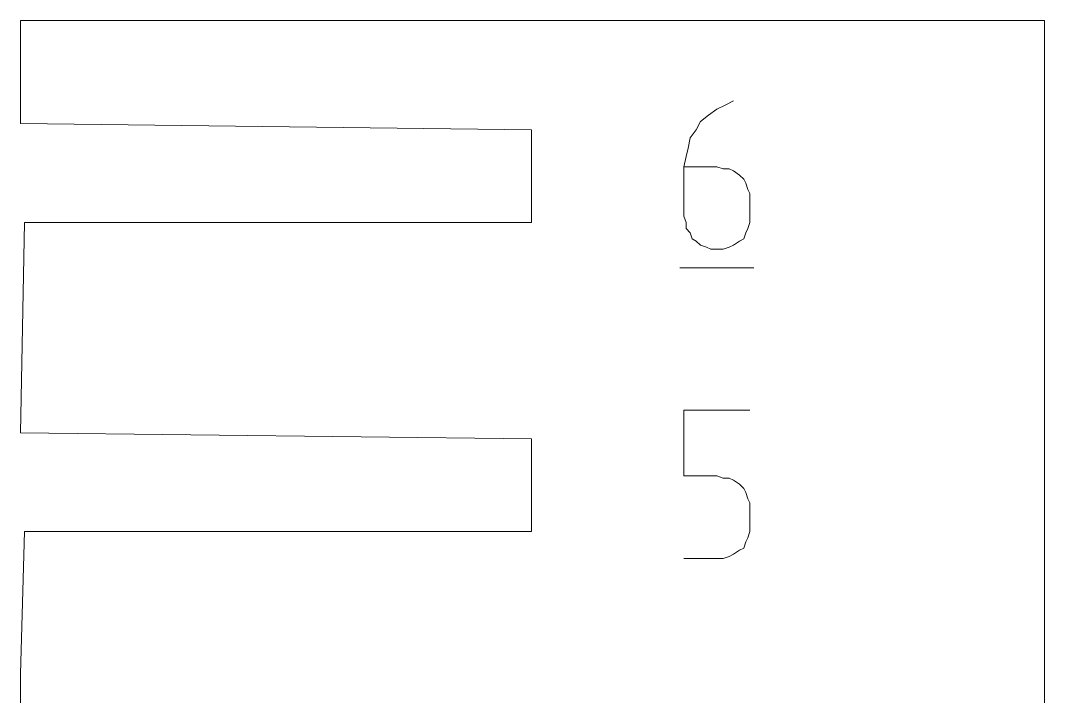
# Model space of a CAD drawing. Header units: centimetres. Extents: x -10.4 to 10.4, y -10.8 to 7.6.
# Drawn here: x -10.421 to -7.609, y 0.635 to 2.49 of the extents above; entities that cross this region are included whole.
import ezdxf
from ezdxf.lldxf.tags import DXFTag

# ---------------------------------------------------------------- set-up
doc = ezdxf.new("R2010")
doc.units = ezdxf.units.CM
doc.header["$MEASUREMENT"] = 0
doc.layers.add('layer 1', color=7, linetype='Continuous')
tags = doc.linetypes.add('New Line1417', pattern=[0.2, 0.1, -0.1]).pattern_tags.tags
tags[6:7] = [DXFTag(74, 4), DXFTag(75, 0), DXFTag(340, '0'), DXFTag(46, 1.0), DXFTag(50, 0.0), DXFTag(44, 0.0), DXFTag(45, 0.0)]
tags[4:5] = [DXFTag(74, 4), DXFTag(75, 0), DXFTag(340, '0'), DXFTag(46, 1.0), DXFTag(50, 0.0), DXFTag(44, 0.0), DXFTag(45, 0.0)]
tags = doc.linetypes.add('New Line1418', pattern=[0.2, 0.1, -0.1]).pattern_tags.tags
tags[6:7] = [DXFTag(74, 4), DXFTag(75, 0), DXFTag(340, '0'), DXFTag(46, 1.0), DXFTag(50, 0.0), DXFTag(44, 0.0), DXFTag(45, 0.0)]
tags[4:5] = [DXFTag(74, 4), DXFTag(75, 0), DXFTag(340, '0'), DXFTag(46, 1.0), DXFTag(50, 0.0), DXFTag(44, 0.0), DXFTag(45, 0.0)]
tags = doc.linetypes.add('New Line1419', pattern=[0.2, 0.1, -0.1]).pattern_tags.tags
tags[6:7] = [DXFTag(74, 4), DXFTag(75, 0), DXFTag(340, '0'), DXFTag(46, 1.0), DXFTag(50, 0.0), DXFTag(44, 0.0), DXFTag(45, 0.0)]
tags[4:5] = [DXFTag(74, 4), DXFTag(75, 0), DXFTag(340, '0'), DXFTag(46, 1.0), DXFTag(50, 0.0), DXFTag(44, 0.0), DXFTag(45, 0.0)]
tags = doc.linetypes.add('New Line1420', pattern=[0.2, 0.1, -0.1]).pattern_tags.tags
tags[6:7] = [DXFTag(74, 4), DXFTag(75, 0), DXFTag(340, '0'), DXFTag(46, 1.0), DXFTag(50, 0.0), DXFTag(44, 0.0), DXFTag(45, 0.0)]
tags[4:5] = [DXFTag(74, 4), DXFTag(75, 0), DXFTag(340, '0'), DXFTag(46, 1.0), DXFTag(50, 0.0), DXFTag(44, 0.0), DXFTag(45, 0.0)]
tags = doc.linetypes.add('New Line1421', pattern=[0.2, 0.1, -0.1]).pattern_tags.tags
tags[6:7] = [DXFTag(74, 4), DXFTag(75, 0), DXFTag(340, '0'), DXFTag(46, 1.0), DXFTag(50, 0.0), DXFTag(44, 0.0), DXFTag(45, 0.0)]
tags[4:5] = [DXFTag(74, 4), DXFTag(75, 0), DXFTag(340, '0'), DXFTag(46, 1.0), DXFTag(50, 0.0), DXFTag(44, 0.0), DXFTag(45, 0.0)]
tags = doc.linetypes.add('New Line1422', pattern=[0.2, 0.1, -0.1]).pattern_tags.tags
tags[6:7] = [DXFTag(74, 4), DXFTag(75, 0), DXFTag(340, '0'), DXFTag(46, 1.0), DXFTag(50, 0.0), DXFTag(44, 0.0), DXFTag(45, 0.0)]
tags[4:5] = [DXFTag(74, 4), DXFTag(75, 0), DXFTag(340, '0'), DXFTag(46, 1.0), DXFTag(50, 0.0), DXFTag(44, 0.0), DXFTag(45, 0.0)]
tags = doc.linetypes.add('New Line1423', pattern=[0.2, 0.1, -0.1]).pattern_tags.tags
tags[6:7] = [DXFTag(74, 4), DXFTag(75, 0), DXFTag(340, '0'), DXFTag(46, 1.0), DXFTag(50, 0.0), DXFTag(44, 0.0), DXFTag(45, 0.0)]
tags[4:5] = [DXFTag(74, 4), DXFTag(75, 0), DXFTag(340, '0'), DXFTag(46, 1.0), DXFTag(50, 0.0), DXFTag(44, 0.0), DXFTag(45, 0.0)]
tags = doc.linetypes.add('New Line1424', pattern=[0.2, 0.1, -0.1]).pattern_tags.tags
tags[6:7] = [DXFTag(74, 4), DXFTag(75, 0), DXFTag(340, '0'), DXFTag(46, 1.0), DXFTag(50, 0.0), DXFTag(44, 0.0), DXFTag(45, 0.0)]
tags[4:5] = [DXFTag(74, 4), DXFTag(75, 0), DXFTag(340, '0'), DXFTag(46, 1.0), DXFTag(50, 0.0), DXFTag(44, 0.0), DXFTag(45, 0.0)]
tags = doc.linetypes.add('New Line1425', pattern=[0.2, 0.1, -0.1]).pattern_tags.tags
tags[6:7] = [DXFTag(74, 4), DXFTag(75, 0), DXFTag(340, '0'), DXFTag(46, 1.0), DXFTag(50, 0.0), DXFTag(44, 0.0), DXFTag(45, 0.0)]
tags[4:5] = [DXFTag(74, 4), DXFTag(75, 0), DXFTag(340, '0'), DXFTag(46, 1.0), DXFTag(50, 0.0), DXFTag(44, 0.0), DXFTag(45, 0.0)]
tags = doc.linetypes.add('New Line1426', pattern=[0.2, 0.1, -0.1]).pattern_tags.tags
tags[6:7] = [DXFTag(74, 4), DXFTag(75, 0), DXFTag(340, '0'), DXFTag(46, 1.0), DXFTag(50, 0.0), DXFTag(44, 0.0), DXFTag(45, 0.0)]
tags[4:5] = [DXFTag(74, 4), DXFTag(75, 0), DXFTag(340, '0'), DXFTag(46, 1.0), DXFTag(50, 0.0), DXFTag(44, 0.0), DXFTag(45, 0.0)]
tags = doc.linetypes.add('New Line1449', pattern=[0.2, 0.1, -0.1]).pattern_tags.tags
tags[6:7] = [DXFTag(74, 4), DXFTag(75, 0), DXFTag(340, '0'), DXFTag(46, 1.0), DXFTag(50, 0.0), DXFTag(44, 0.0), DXFTag(45, 0.0)]
tags[4:5] = [DXFTag(74, 4), DXFTag(75, 0), DXFTag(340, '0'), DXFTag(46, 1.0), DXFTag(50, 0.0), DXFTag(44, 0.0), DXFTag(45, 0.0)]
tags = doc.linetypes.add('New Line1450', pattern=[0.2, 0.1, -0.1]).pattern_tags.tags
tags[6:7] = [DXFTag(74, 4), DXFTag(75, 0), DXFTag(340, '0'), DXFTag(46, 1.0), DXFTag(50, 0.0), DXFTag(44, 0.0), DXFTag(45, 0.0)]
tags[4:5] = [DXFTag(74, 4), DXFTag(75, 0), DXFTag(340, '0'), DXFTag(46, 1.0), DXFTag(50, 0.0), DXFTag(44, 0.0), DXFTag(45, 0.0)]
tags = doc.linetypes.add('New Line1451', pattern=[0.2, 0.1, -0.1]).pattern_tags.tags
tags[6:7] = [DXFTag(74, 4), DXFTag(75, 0), DXFTag(340, '0'), DXFTag(46, 1.0), DXFTag(50, 0.0), DXFTag(44, 0.0), DXFTag(45, 0.0)]
tags[4:5] = [DXFTag(74, 4), DXFTag(75, 0), DXFTag(340, '0'), DXFTag(46, 1.0), DXFTag(50, 0.0), DXFTag(44, 0.0), DXFTag(45, 0.0)]
tags = doc.linetypes.add('New Line1452', pattern=[0.2, 0.1, -0.1]).pattern_tags.tags
tags[6:7] = [DXFTag(74, 4), DXFTag(75, 0), DXFTag(340, '0'), DXFTag(46, 1.0), DXFTag(50, 0.0), DXFTag(44, 0.0), DXFTag(45, 0.0)]
tags[4:5] = [DXFTag(74, 4), DXFTag(75, 0), DXFTag(340, '0'), DXFTag(46, 1.0), DXFTag(50, 0.0), DXFTag(44, 0.0), DXFTag(45, 0.0)]
tags = doc.linetypes.add('New Line1453', pattern=[0.2, 0.1, -0.1]).pattern_tags.tags
tags[6:7] = [DXFTag(74, 4), DXFTag(75, 0), DXFTag(340, '0'), DXFTag(46, 1.0), DXFTag(50, 0.0), DXFTag(44, 0.0), DXFTag(45, 0.0)]
tags[4:5] = [DXFTag(74, 4), DXFTag(75, 0), DXFTag(340, '0'), DXFTag(46, 1.0), DXFTag(50, 0.0), DXFTag(44, 0.0), DXFTag(45, 0.0)]
tags = doc.linetypes.add('New Line1454', pattern=[0.2, 0.1, -0.1]).pattern_tags.tags
tags[6:7] = [DXFTag(74, 4), DXFTag(75, 0), DXFTag(340, '0'), DXFTag(46, 1.0), DXFTag(50, 0.0), DXFTag(44, 0.0), DXFTag(45, 0.0)]
tags[4:5] = [DXFTag(74, 4), DXFTag(75, 0), DXFTag(340, '0'), DXFTag(46, 1.0), DXFTag(50, 0.0), DXFTag(44, 0.0), DXFTag(45, 0.0)]
tags = doc.linetypes.add('New Line1455', pattern=[0.2, 0.1, -0.1]).pattern_tags.tags
tags[6:7] = [DXFTag(74, 4), DXFTag(75, 0), DXFTag(340, '0'), DXFTag(46, 1.0), DXFTag(50, 0.0), DXFTag(44, 0.0), DXFTag(45, 0.0)]
tags[4:5] = [DXFTag(74, 4), DXFTag(75, 0), DXFTag(340, '0'), DXFTag(46, 1.0), DXFTag(50, 0.0), DXFTag(44, 0.0), DXFTag(45, 0.0)]
tags = doc.linetypes.add('New Line1456', pattern=[0.2, 0.1, -0.1]).pattern_tags.tags
tags[6:7] = [DXFTag(74, 4), DXFTag(75, 0), DXFTag(340, '0'), DXFTag(46, 1.0), DXFTag(50, 0.0), DXFTag(44, 0.0), DXFTag(45, 0.0)]
tags[4:5] = [DXFTag(74, 4), DXFTag(75, 0), DXFTag(340, '0'), DXFTag(46, 1.0), DXFTag(50, 0.0), DXFTag(44, 0.0), DXFTag(45, 0.0)]
tags = doc.linetypes.add('New Line1457', pattern=[0.2, 0.1, -0.1]).pattern_tags.tags
tags[6:7] = [DXFTag(74, 4), DXFTag(75, 0), DXFTag(340, '0'), DXFTag(46, 1.0), DXFTag(50, 0.0), DXFTag(44, 0.0), DXFTag(45, 0.0)]
tags[4:5] = [DXFTag(74, 4), DXFTag(75, 0), DXFTag(340, '0'), DXFTag(46, 1.0), DXFTag(50, 0.0), DXFTag(44, 0.0), DXFTag(45, 0.0)]
tags = doc.linetypes.add('New Line1458', pattern=[0.2, 0.1, -0.1]).pattern_tags.tags
tags[6:7] = [DXFTag(74, 4), DXFTag(75, 0), DXFTag(340, '0'), DXFTag(46, 1.0), DXFTag(50, 0.0), DXFTag(44, 0.0), DXFTag(45, 0.0)]
tags[4:5] = [DXFTag(74, 4), DXFTag(75, 0), DXFTag(340, '0'), DXFTag(46, 1.0), DXFTag(50, 0.0), DXFTag(44, 0.0), DXFTag(45, 0.0)]
tags = doc.linetypes.add('New Line1459', pattern=[0.2, 0.1, -0.1]).pattern_tags.tags
tags[6:7] = [DXFTag(74, 4), DXFTag(75, 0), DXFTag(340, '0'), DXFTag(46, 1.0), DXFTag(50, 0.0), DXFTag(44, 0.0), DXFTag(45, 0.0)]
tags[4:5] = [DXFTag(74, 4), DXFTag(75, 0), DXFTag(340, '0'), DXFTag(46, 1.0), DXFTag(50, 0.0), DXFTag(44, 0.0), DXFTag(45, 0.0)]
tags = doc.linetypes.add('New Line1460', pattern=[0.2, 0.1, -0.1]).pattern_tags.tags
tags[6:7] = [DXFTag(74, 4), DXFTag(75, 0), DXFTag(340, '0'), DXFTag(46, 1.0), DXFTag(50, 0.0), DXFTag(44, 0.0), DXFTag(45, 0.0)]
tags[4:5] = [DXFTag(74, 4), DXFTag(75, 0), DXFTag(340, '0'), DXFTag(46, 1.0), DXFTag(50, 0.0), DXFTag(44, 0.0), DXFTag(45, 0.0)]
tags = doc.linetypes.add('New Line1461', pattern=[0.2, 0.1, -0.1]).pattern_tags.tags
tags[6:7] = [DXFTag(74, 4), DXFTag(75, 0), DXFTag(340, '0'), DXFTag(46, 1.0), DXFTag(50, 0.0), DXFTag(44, 0.0), DXFTag(45, 0.0)]
tags[4:5] = [DXFTag(74, 4), DXFTag(75, 0), DXFTag(340, '0'), DXFTag(46, 1.0), DXFTag(50, 0.0), DXFTag(44, 0.0), DXFTag(45, 0.0)]
tags = doc.linetypes.add('New Line1462', pattern=[0.2, 0.1, -0.1]).pattern_tags.tags
tags[6:7] = [DXFTag(74, 4), DXFTag(75, 0), DXFTag(340, '0'), DXFTag(46, 1.0), DXFTag(50, 0.0), DXFTag(44, 0.0), DXFTag(45, 0.0)]
tags[4:5] = [DXFTag(74, 4), DXFTag(75, 0), DXFTag(340, '0'), DXFTag(46, 1.0), DXFTag(50, 0.0), DXFTag(44, 0.0), DXFTag(45, 0.0)]
tags = doc.linetypes.add('New Line1463', pattern=[0.2, 0.1, -0.1]).pattern_tags.tags
tags[6:7] = [DXFTag(74, 4), DXFTag(75, 0), DXFTag(340, '0'), DXFTag(46, 1.0), DXFTag(50, 0.0), DXFTag(44, 0.0), DXFTag(45, 0.0)]
tags[4:5] = [DXFTag(74, 4), DXFTag(75, 0), DXFTag(340, '0'), DXFTag(46, 1.0), DXFTag(50, 0.0), DXFTag(44, 0.0), DXFTag(45, 0.0)]
tags = doc.linetypes.add('New Line1464', pattern=[0.2, 0.1, -0.1]).pattern_tags.tags
tags[6:7] = [DXFTag(74, 4), DXFTag(75, 0), DXFTag(340, '0'), DXFTag(46, 1.0), DXFTag(50, 0.0), DXFTag(44, 0.0), DXFTag(45, 0.0)]
tags[4:5] = [DXFTag(74, 4), DXFTag(75, 0), DXFTag(340, '0'), DXFTag(46, 1.0), DXFTag(50, 0.0), DXFTag(44, 0.0), DXFTag(45, 0.0)]
tags = doc.linetypes.add('New Line1465', pattern=[0.2, 0.1, -0.1]).pattern_tags.tags
tags[6:7] = [DXFTag(74, 4), DXFTag(75, 0), DXFTag(340, '0'), DXFTag(46, 1.0), DXFTag(50, 0.0), DXFTag(44, 0.0), DXFTag(45, 0.0)]
tags[4:5] = [DXFTag(74, 4), DXFTag(75, 0), DXFTag(340, '0'), DXFTag(46, 1.0), DXFTag(50, 0.0), DXFTag(44, 0.0), DXFTag(45, 0.0)]
tags = doc.linetypes.add('New Line1466', pattern=[0.2, 0.1, -0.1]).pattern_tags.tags
tags[6:7] = [DXFTag(74, 4), DXFTag(75, 0), DXFTag(340, '0'), DXFTag(46, 1.0), DXFTag(50, 0.0), DXFTag(44, 0.0), DXFTag(45, 0.0)]
tags[4:5] = [DXFTag(74, 4), DXFTag(75, 0), DXFTag(340, '0'), DXFTag(46, 1.0), DXFTag(50, 0.0), DXFTag(44, 0.0), DXFTag(45, 0.0)]
tags = doc.linetypes.add('New Line1467', pattern=[0.2, 0.1, -0.1]).pattern_tags.tags
tags[6:7] = [DXFTag(74, 4), DXFTag(75, 0), DXFTag(340, '0'), DXFTag(46, 1.0), DXFTag(50, 0.0), DXFTag(44, 0.0), DXFTag(45, 0.0)]
tags[4:5] = [DXFTag(74, 4), DXFTag(75, 0), DXFTag(340, '0'), DXFTag(46, 1.0), DXFTag(50, 0.0), DXFTag(44, 0.0), DXFTag(45, 0.0)]
tags = doc.linetypes.add('New Line1468', pattern=[0.2, 0.1, -0.1]).pattern_tags.tags
tags[6:7] = [DXFTag(74, 4), DXFTag(75, 0), DXFTag(340, '0'), DXFTag(46, 1.0), DXFTag(50, 0.0), DXFTag(44, 0.0), DXFTag(45, 0.0)]
tags[4:5] = [DXFTag(74, 4), DXFTag(75, 0), DXFTag(340, '0'), DXFTag(46, 1.0), DXFTag(50, 0.0), DXFTag(44, 0.0), DXFTag(45, 0.0)]
tags = doc.linetypes.add('New Line1469', pattern=[0.2, 0.1, -0.1]).pattern_tags.tags
tags[6:7] = [DXFTag(74, 4), DXFTag(75, 0), DXFTag(340, '0'), DXFTag(46, 1.0), DXFTag(50, 0.0), DXFTag(44, 0.0), DXFTag(45, 0.0)]
tags[4:5] = [DXFTag(74, 4), DXFTag(75, 0), DXFTag(340, '0'), DXFTag(46, 1.0), DXFTag(50, 0.0), DXFTag(44, 0.0), DXFTag(45, 0.0)]
tags = doc.linetypes.add('New Line1470', pattern=[0.2, 0.1, -0.1]).pattern_tags.tags
tags[6:7] = [DXFTag(74, 4), DXFTag(75, 0), DXFTag(340, '0'), DXFTag(46, 1.0), DXFTag(50, 0.0), DXFTag(44, 0.0), DXFTag(45, 0.0)]
tags[4:5] = [DXFTag(74, 4), DXFTag(75, 0), DXFTag(340, '0'), DXFTag(46, 1.0), DXFTag(50, 0.0), DXFTag(44, 0.0), DXFTag(45, 0.0)]
tags = doc.linetypes.add('New Line1471', pattern=[0.2, 0.1, -0.1]).pattern_tags.tags
tags[6:7] = [DXFTag(74, 4), DXFTag(75, 0), DXFTag(340, '0'), DXFTag(46, 1.0), DXFTag(50, 0.0), DXFTag(44, 0.0), DXFTag(45, 0.0)]
tags[4:5] = [DXFTag(74, 4), DXFTag(75, 0), DXFTag(340, '0'), DXFTag(46, 1.0), DXFTag(50, 0.0), DXFTag(44, 0.0), DXFTag(45, 0.0)]
tags = doc.linetypes.add('New Line1472', pattern=[0.2, 0.1, -0.1]).pattern_tags.tags
tags[6:7] = [DXFTag(74, 4), DXFTag(75, 0), DXFTag(340, '0'), DXFTag(46, 1.0), DXFTag(50, 0.0), DXFTag(44, 0.0), DXFTag(45, 0.0)]
tags[4:5] = [DXFTag(74, 4), DXFTag(75, 0), DXFTag(340, '0'), DXFTag(46, 1.0), DXFTag(50, 0.0), DXFTag(44, 0.0), DXFTag(45, 0.0)]
tags = doc.linetypes.add('New Line1473', pattern=[0.2, 0.1, -0.1]).pattern_tags.tags
tags[6:7] = [DXFTag(74, 4), DXFTag(75, 0), DXFTag(340, '0'), DXFTag(46, 1.0), DXFTag(50, 0.0), DXFTag(44, 0.0), DXFTag(45, 0.0)]
tags[4:5] = [DXFTag(74, 4), DXFTag(75, 0), DXFTag(340, '0'), DXFTag(46, 1.0), DXFTag(50, 0.0), DXFTag(44, 0.0), DXFTag(45, 0.0)]
tags = doc.linetypes.add('New Line1474', pattern=[0.2, 0.1, -0.1]).pattern_tags.tags
tags[6:7] = [DXFTag(74, 4), DXFTag(75, 0), DXFTag(340, '0'), DXFTag(46, 1.0), DXFTag(50, 0.0), DXFTag(44, 0.0), DXFTag(45, 0.0)]
tags[4:5] = [DXFTag(74, 4), DXFTag(75, 0), DXFTag(340, '0'), DXFTag(46, 1.0), DXFTag(50, 0.0), DXFTag(44, 0.0), DXFTag(45, 0.0)]
tags = doc.linetypes.add('New Line1475', pattern=[0.2, 0.1, -0.1]).pattern_tags.tags
tags[6:7] = [DXFTag(74, 4), DXFTag(75, 0), DXFTag(340, '0'), DXFTag(46, 1.0), DXFTag(50, 0.0), DXFTag(44, 0.0), DXFTag(45, 0.0)]
tags[4:5] = [DXFTag(74, 4), DXFTag(75, 0), DXFTag(340, '0'), DXFTag(46, 1.0), DXFTag(50, 0.0), DXFTag(44, 0.0), DXFTag(45, 0.0)]
tags = doc.linetypes.add('New Line1476', pattern=[0.2, 0.1, -0.1]).pattern_tags.tags
tags[6:7] = [DXFTag(74, 4), DXFTag(75, 0), DXFTag(340, '0'), DXFTag(46, 1.0), DXFTag(50, 0.0), DXFTag(44, 0.0), DXFTag(45, 0.0)]
tags[4:5] = [DXFTag(74, 4), DXFTag(75, 0), DXFTag(340, '0'), DXFTag(46, 1.0), DXFTag(50, 0.0), DXFTag(44, 0.0), DXFTag(45, 0.0)]
tags = doc.linetypes.add('New Line1477', pattern=[0.2, 0.1, -0.1]).pattern_tags.tags
tags[6:7] = [DXFTag(74, 4), DXFTag(75, 0), DXFTag(340, '0'), DXFTag(46, 1.0), DXFTag(50, 0.0), DXFTag(44, 0.0), DXFTag(45, 0.0)]
tags[4:5] = [DXFTag(74, 4), DXFTag(75, 0), DXFTag(340, '0'), DXFTag(46, 1.0), DXFTag(50, 0.0), DXFTag(44, 0.0), DXFTag(45, 0.0)]
tags = doc.linetypes.add('New Line1478', pattern=[0.2, 0.1, -0.1]).pattern_tags.tags
tags[6:7] = [DXFTag(74, 4), DXFTag(75, 0), DXFTag(340, '0'), DXFTag(46, 1.0), DXFTag(50, 0.0), DXFTag(44, 0.0), DXFTag(45, 0.0)]
tags[4:5] = [DXFTag(74, 4), DXFTag(75, 0), DXFTag(340, '0'), DXFTag(46, 1.0), DXFTag(50, 0.0), DXFTag(44, 0.0), DXFTag(45, 0.0)]
tags = doc.linetypes.add('New Line1479', pattern=[0.2, 0.1, -0.1]).pattern_tags.tags
tags[6:7] = [DXFTag(74, 4), DXFTag(75, 0), DXFTag(340, '0'), DXFTag(46, 1.0), DXFTag(50, 0.0), DXFTag(44, 0.0), DXFTag(45, 0.0)]
tags[4:5] = [DXFTag(74, 4), DXFTag(75, 0), DXFTag(340, '0'), DXFTag(46, 1.0), DXFTag(50, 0.0), DXFTag(44, 0.0), DXFTag(45, 0.0)]
tags = doc.linetypes.add('New Line1480', pattern=[0.2, 0.1, -0.1]).pattern_tags.tags
tags[6:7] = [DXFTag(74, 4), DXFTag(75, 0), DXFTag(340, '0'), DXFTag(46, 1.0), DXFTag(50, 0.0), DXFTag(44, 0.0), DXFTag(45, 0.0)]
tags[4:5] = [DXFTag(74, 4), DXFTag(75, 0), DXFTag(340, '0'), DXFTag(46, 1.0), DXFTag(50, 0.0), DXFTag(44, 0.0), DXFTag(45, 0.0)]
tags = doc.linetypes.add('New Line1481', pattern=[0.2, 0.1, -0.1]).pattern_tags.tags
tags[6:7] = [DXFTag(74, 4), DXFTag(75, 0), DXFTag(340, '0'), DXFTag(46, 1.0), DXFTag(50, 0.0), DXFTag(44, 0.0), DXFTag(45, 0.0)]
tags[4:5] = [DXFTag(74, 4), DXFTag(75, 0), DXFTag(340, '0'), DXFTag(46, 1.0), DXFTag(50, 0.0), DXFTag(44, 0.0), DXFTag(45, 0.0)]
tags = doc.linetypes.add('New Line1482', pattern=[0.2, 0.1, -0.1]).pattern_tags.tags
tags[6:7] = [DXFTag(74, 4), DXFTag(75, 0), DXFTag(340, '0'), DXFTag(46, 1.0), DXFTag(50, 0.0), DXFTag(44, 0.0), DXFTag(45, 0.0)]
tags[4:5] = [DXFTag(74, 4), DXFTag(75, 0), DXFTag(340, '0'), DXFTag(46, 1.0), DXFTag(50, 0.0), DXFTag(44, 0.0), DXFTag(45, 0.0)]
tags = doc.linetypes.add('New Line1483', pattern=[0.2, 0.1, -0.1]).pattern_tags.tags
tags[6:7] = [DXFTag(74, 4), DXFTag(75, 0), DXFTag(340, '0'), DXFTag(46, 1.0), DXFTag(50, 0.0), DXFTag(44, 0.0), DXFTag(45, 0.0)]
tags[4:5] = [DXFTag(74, 4), DXFTag(75, 0), DXFTag(340, '0'), DXFTag(46, 1.0), DXFTag(50, 0.0), DXFTag(44, 0.0), DXFTag(45, 0.0)]
tags = doc.linetypes.add('New Line1484', pattern=[0.2, 0.1, -0.1]).pattern_tags.tags
tags[6:7] = [DXFTag(74, 4), DXFTag(75, 0), DXFTag(340, '0'), DXFTag(46, 1.0), DXFTag(50, 0.0), DXFTag(44, 0.0), DXFTag(45, 0.0)]
tags[4:5] = [DXFTag(74, 4), DXFTag(75, 0), DXFTag(340, '0'), DXFTag(46, 1.0), DXFTag(50, 0.0), DXFTag(44, 0.0), DXFTag(45, 0.0)]
tags = doc.linetypes.add('New Line1485', pattern=[0.2, 0.1, -0.1]).pattern_tags.tags
tags[6:7] = [DXFTag(74, 4), DXFTag(75, 0), DXFTag(340, '0'), DXFTag(46, 1.0), DXFTag(50, 0.0), DXFTag(44, 0.0), DXFTag(45, 0.0)]
tags[4:5] = [DXFTag(74, 4), DXFTag(75, 0), DXFTag(340, '0'), DXFTag(46, 1.0), DXFTag(50, 0.0), DXFTag(44, 0.0), DXFTag(45, 0.0)]
tags = doc.linetypes.add('New Line1486', pattern=[0.2, 0.1, -0.1]).pattern_tags.tags
tags[6:7] = [DXFTag(74, 4), DXFTag(75, 0), DXFTag(340, '0'), DXFTag(46, 1.0), DXFTag(50, 0.0), DXFTag(44, 0.0), DXFTag(45, 0.0)]
tags[4:5] = [DXFTag(74, 4), DXFTag(75, 0), DXFTag(340, '0'), DXFTag(46, 1.0), DXFTag(50, 0.0), DXFTag(44, 0.0), DXFTag(45, 0.0)]
tags = doc.linetypes.add('New Line1487', pattern=[0.2, 0.1, -0.1]).pattern_tags.tags
tags[6:7] = [DXFTag(74, 4), DXFTag(75, 0), DXFTag(340, '0'), DXFTag(46, 1.0), DXFTag(50, 0.0), DXFTag(44, 0.0), DXFTag(45, 0.0)]
tags[4:5] = [DXFTag(74, 4), DXFTag(75, 0), DXFTag(340, '0'), DXFTag(46, 1.0), DXFTag(50, 0.0), DXFTag(44, 0.0), DXFTag(45, 0.0)]

msp = doc.modelspace()

# ---------------------------------------------------------------- linework, layer by layer
at = {"layer": 'layer 1', "color": 5, "linetype": 'New Line1417', "lineweight": 9}
msp.add_open_spline([(-10.42101, 2.49036), (-10.42101, 2.49036), (-10.42101, 2.20743), (-10.42101, 2.20743)], degree=3, dxfattribs=at)
at = {"layer": 'layer 1', "color": 5, "linetype": 'New Line1487', "lineweight": 9}
msp.add_open_spline([(-10.31922, 2.49036), (-10.31922, 2.49036), (-10.42101, 2.49036), (-10.42101, 2.49036)], degree=3, dxfattribs=at)
at = {"layer": 'layer 1', "color": 5, "linetype": 'New Line1486', "lineweight": 9}
msp.add_open_spline([(-10.20035, 2.49036), (-10.20035, 2.49036), (-10.31922, 2.49036), (-10.31922, 2.49036)], degree=3, dxfattribs=at)
at = {"layer": 'layer 1', "color": 5, "linetype": 'New Line1485', "lineweight": 9}
msp.add_open_spline([(-10.17205, 2.49036), (-10.17205, 2.49036), (-10.20035, 2.49036), (-10.20035, 2.49036)], degree=3, dxfattribs=at)
at = {"layer": 'layer 1', "color": 5, "linetype": 'New Line1484', "lineweight": 9}
msp.add_open_spline([(-10.07026, 2.49036), (-10.07026, 2.49036), (-10.17205, 2.49036), (-10.17205, 2.49036)], degree=3, dxfattribs=at)
at = {"layer": 'layer 1', "color": 5, "linetype": 'New Line1483', "lineweight": 9}
msp.add_open_spline([(-9.99107, 2.49036), (-9.99107, 2.49036), (-10.07026, 2.49036), (-10.07026, 2.49036)], degree=3, dxfattribs=at)
at = {"layer": 'layer 1', "color": 5, "linetype": 'New Line1482', "lineweight": 9}
msp.add_open_spline([(-9.94018, 2.49036), (-9.94018, 2.49036), (-9.99107, 2.49036), (-9.99107, 2.49036)], degree=3, dxfattribs=at)
at = {"layer": 'layer 1', "color": 5, "linetype": 'New Line1481', "lineweight": 9}
msp.add_open_spline([(-9.8779, 2.49036), (-9.8779, 2.49036), (-9.94018, 2.49036), (-9.94018, 2.49036)], degree=3, dxfattribs=at)
at = {"layer": 'layer 1', "color": 5, "linetype": 'New Line1480', "lineweight": 9}
msp.add_open_spline([(-9.81562, 2.49036), (-9.81562, 2.49036), (-9.8779, 2.49036), (-9.8779, 2.49036)], degree=3, dxfattribs=at)
at = {"layer": 'layer 1', "color": 5, "linetype": 'New Line1479', "lineweight": 9}
msp.add_open_spline([(-9.76473, 2.49036), (-9.76473, 2.49036), (-9.81562, 2.49036), (-9.81562, 2.49036)], degree=3, dxfattribs=at)
at = {"layer": 'layer 1', "color": 5, "linetype": 'New Line1478', "lineweight": 9}
msp.add_open_spline([(-9.69691, 2.49036), (-9.69691, 2.49036), (-9.76473, 2.49036), (-9.76473, 2.49036)], degree=3, dxfattribs=at)
at = {"layer": 'layer 1', "color": 5, "linetype": 'New Line1477', "lineweight": 9}
msp.add_open_spline([(-9.65156, 2.49036), (-9.65156, 2.49036), (-9.69691, 2.49036), (-9.69691, 2.49036)], degree=3, dxfattribs=at)
at = {"layer": 'layer 1', "color": 5, "linetype": 'New Line1476', "lineweight": 9}
msp.add_open_spline([(-9.57806, 2.49036), (-9.57806, 2.49036), (-9.65156, 2.49036), (-9.65156, 2.49036)], degree=3, dxfattribs=at)
at = {"layer": 'layer 1', "color": 5, "linetype": 'New Line1475', "lineweight": 9}
msp.add_open_spline([(-9.53838, 2.49036), (-9.53838, 2.49036), (-9.57806, 2.49036), (-9.57806, 2.49036)], degree=3, dxfattribs=at)
at = {"layer": 'layer 1', "color": 5, "linetype": 'New Line1474', "lineweight": 9}
msp.add_open_spline([(-9.45919, 2.49036), (-9.45919, 2.49036), (-9.53838, 2.49036), (-9.53838, 2.49036)], degree=3, dxfattribs=at)
at = {"layer": 'layer 1', "color": 5, "linetype": 'New Line1473', "lineweight": 9}
msp.add_open_spline([(-9.4309, 2.49036), (-9.4309, 2.49036), (-9.45919, 2.49036), (-9.45919, 2.49036)], degree=3, dxfattribs=at)
at = {"layer": 'layer 1', "color": 5, "linetype": 'New Line1472', "lineweight": 9}
msp.add_open_spline([(-9.31773, 2.49036), (-9.31773, 2.49036), (-9.4309, 2.49036), (-9.4309, 2.49036)], degree=3, dxfattribs=at)
at = {"layer": 'layer 1', "color": 5, "linetype": 'New Line1471', "lineweight": 9}
msp.add_open_spline([(-9.21025, 2.49036), (-9.21025, 2.49036), (-9.31773, 2.49036), (-9.31773, 2.49036)], degree=3, dxfattribs=at)
at = {"layer": 'layer 1', "color": 5, "linetype": 'New Line1470', "lineweight": 9}
msp.add_open_spline([(-9.09707, 2.49036), (-9.09707, 2.49036), (-9.21025, 2.49036), (-9.21025, 2.49036)], degree=3, dxfattribs=at)
at = {"layer": 'layer 1', "color": 5, "linetype": 'New Line1469', "lineweight": 9}
msp.add_open_spline([(-9.00651, 2.49036), (-9.00651, 2.49036), (-9.09707, 2.49036), (-9.09707, 2.49036)], degree=3, dxfattribs=at)
at = {"layer": 'layer 1', "color": 5, "linetype": 'New Line1468', "lineweight": 9}
msp.add_open_spline([(-8.96698, 2.49036), (-8.96698, 2.49036), (-9.00651, 2.49036), (-9.00651, 2.49036)], degree=3, dxfattribs=at)
at = {"layer": 'layer 1', "color": 5, "linetype": 'New Line1467', "lineweight": 9}
msp.add_open_spline([(-8.85951, 2.49036), (-8.85951, 2.49036), (-8.96698, 2.49036), (-8.96698, 2.49036)], degree=3, dxfattribs=at)
at = {"layer": 'layer 1', "color": 5, "linetype": 'New Line1466', "lineweight": 9}
msp.add_open_spline([(-8.74634, 2.49036), (-8.74634, 2.49036), (-8.85951, 2.49036), (-8.85951, 2.49036)], degree=3, dxfattribs=at)
at = {"layer": 'layer 1', "color": 5, "linetype": 'New Line1465', "lineweight": 9}
msp.add_open_spline([(-8.63316, 2.49036), (-8.63316, 2.49036), (-8.74634, 2.49036), (-8.74634, 2.49036)], degree=3, dxfattribs=at)
at = {"layer": 'layer 1', "color": 5, "linetype": 'New Line1464', "lineweight": 9}
msp.add_open_spline([(-8.54828, 2.49036), (-8.54828, 2.49036), (-8.63316, 2.49036), (-8.63316, 2.49036)], degree=3, dxfattribs=at)
at = {"layer": 'layer 1', "color": 5, "linetype": 'New Line1463', "lineweight": 9}
msp.add_open_spline([(-8.51431, 2.49036), (-8.51431, 2.49036), (-8.54828, 2.49036), (-8.54828, 2.49036)], degree=3, dxfattribs=at)
at = {"layer": 'layer 1', "color": 5, "linetype": 'New Line1462', "lineweight": 9}
msp.add_open_spline([(-8.43511, 2.49036), (-8.43511, 2.49036), (-8.51431, 2.49036), (-8.51431, 2.49036)], degree=3, dxfattribs=at)
at = {"layer": 'layer 1', "color": 5, "linetype": 'New Line1461', "lineweight": 9}
msp.add_open_spline([(-8.3956, 2.49036), (-8.3956, 2.49036), (-8.43511, 2.49036), (-8.43511, 2.49036)], degree=3, dxfattribs=at)
at = {"layer": 'layer 1', "color": 5, "linetype": 'New Line1460', "lineweight": 9}
msp.add_open_spline([(-8.32763, 2.49036), (-8.32763, 2.49036), (-8.3956, 2.49036), (-8.3956, 2.49036)], degree=3, dxfattribs=at)
at = {"layer": 'layer 1', "color": 5, "linetype": 'New Line1459', "lineweight": 9}
msp.add_open_spline([(-8.27673, 2.49036), (-8.27673, 2.49036), (-8.32763, 2.49036), (-8.32763, 2.49036)], degree=3, dxfattribs=at)
at = {"layer": 'layer 1', "color": 5, "linetype": 'New Line1458', "lineweight": 9}
msp.add_open_spline([(-8.21446, 2.49036), (-8.21446, 2.49036), (-8.27673, 2.49036), (-8.27673, 2.49036)], degree=3, dxfattribs=at)
at = {"layer": 'layer 1', "color": 5, "linetype": 'New Line1457', "lineweight": 9}
msp.add_open_spline([(-8.15219, 2.49036), (-8.15219, 2.49036), (-8.21446, 2.49036), (-8.21446, 2.49036)], degree=3, dxfattribs=at)
at = {"layer": 'layer 1', "color": 5, "linetype": 'New Line1456', "lineweight": 9}
msp.add_open_spline([(-8.09559, 2.49036), (-8.09559, 2.49036), (-8.15219, 2.49036), (-8.15219, 2.49036)], degree=3, dxfattribs=at)
at = {"layer": 'layer 1', "color": 5, "linetype": 'New Line1455', "lineweight": 9}
msp.add_open_spline([(-8.02779, 2.49036), (-8.02779, 2.49036), (-8.09559, 2.49036), (-8.09559, 2.49036)], degree=3, dxfattribs=at)
at = {"layer": 'layer 1', "color": 5, "linetype": 'New Line1454', "lineweight": 9}
msp.add_open_spline([(-7.93722, 2.49036), (-7.93722, 2.49036), (-8.02779, 2.49036), (-8.02779, 2.49036)], degree=3, dxfattribs=at)
at = {"layer": 'layer 1', "color": 5, "linetype": 'New Line1453', "lineweight": 9}
msp.add_open_spline([(-7.89755, 2.49036), (-7.89755, 2.49036), (-7.93722, 2.49036), (-7.93722, 2.49036)], degree=3, dxfattribs=at)
at = {"layer": 'layer 1', "color": 5, "linetype": 'New Line1452', "lineweight": 9}
msp.add_open_spline([(-7.76746, 2.49036), (-7.76746, 2.49036), (-7.89755, 2.49036), (-7.89755, 2.49036)], degree=3, dxfattribs=at)
at = {"layer": 'layer 1', "color": 5, "linetype": 'New Line1451', "lineweight": 9}
msp.add_open_spline([(-7.60907, 2.49036), (-7.60907, 2.49036), (-7.76746, 2.49036), (-7.76746, 2.49036)], degree=3, dxfattribs=at)
at = {"layer": 'layer 1', "color": 5, "linetype": 'New Line1450', "lineweight": 9}
msp.add_open_spline([(-7.60907, 1.73783), (-7.60907, 1.73783), (-7.60907, 2.49036), (-7.60907, 2.49036)], degree=3, dxfattribs=at)
at = {"layer": 'layer 1', "color": 1, "lineweight": 20}
for points in [[(-8.48601, 2.25832), (-8.48601, 2.25832), (-8.50862, 2.2471), (-8.50862, 2.2471)], [(-8.4634, 2.2697), (-8.4634, 2.2697), (-8.48601, 2.25832), (-8.48601, 2.25832)], [(-8.4634, 2.2697), (-8.4634, 2.2697), (-8.4634, 2.2697), (-8.4634, 2.2697)], [(-8.53137, 2.23004), (-8.53137, 2.23004), (-8.55397, 2.21312), (-8.55397, 2.21312)], [(-8.50862, 2.2471), (-8.50862, 2.2471), (-8.53137, 2.23004), (-8.53137, 2.23004)], [(-8.55397, 2.21312), (-8.55397, 2.21312), (-8.5652, 2.19052), (-8.5652, 2.19052)], [(-8.58227, 2.16791), (-8.58227, 2.16791), (-8.58795, 2.13961), (-8.58795, 2.13961)], [(-8.5652, 2.19052), (-8.5652, 2.19052), (-8.58227, 2.16791), (-8.58227, 2.16791)], [(-8.58795, 2.13961), (-8.58795, 2.13961), (-8.59349, 2.11686), (-8.59349, 2.11686)], [(-8.59349, 2.11686), (-8.59349, 2.11686), (-8.59918, 2.08872), (-8.59918, 2.08872)], [(-8.59918, 2.08872), (-8.59918, 2.08872), (-8.59918, 1.9528), (-8.59918, 1.9528)], [(-8.50862, 2.08872), (-8.50862, 2.08872), (-8.59918, 2.08872), (-8.59918, 2.08872)], [(-8.4917, 2.08303), (-8.4917, 2.08303), (-8.50862, 2.08872), (-8.50862, 2.08872)], [(-8.47478, 2.08303), (-8.47478, 2.08303), (-8.4917, 2.08303), (-8.4917, 2.08303)], [(-8.4634, 2.07734), (-8.4634, 2.07734), (-8.47478, 2.08303), (-8.47478, 2.08303)], [(-8.44649, 2.06596), (-8.44649, 2.06596), (-8.4634, 2.07734), (-8.4634, 2.07734)], [(-8.43511, 2.05474), (-8.43511, 2.05474), (-8.44649, 2.06596), (-8.44649, 2.06596)], [(-8.42943, 2.04337), (-8.42943, 2.04337), (-8.43511, 2.05474), (-8.43511, 2.05474)], [(-8.42374, 2.02645), (-8.42374, 2.02645), (-8.42943, 2.04337), (-8.42943, 2.04337)], [(-8.41819, 2.01507), (-8.41819, 2.01507), (-8.42374, 2.02645), (-8.42374, 2.02645)], [(-8.41819, 1.99815), (-8.41819, 1.99815), (-8.41819, 2.01507), (-8.41819, 2.01507)], [(-8.41819, 1.9528), (-8.41819, 1.9528), (-8.41819, 1.99815), (-8.41819, 1.99815)], [(-8.41819, 1.99815), (-8.41819, 1.99815), (-8.41819, 1.99815), (-8.41819, 1.99815)], [(-8.59918, 1.9528), (-8.59918, 1.9528), (-8.59918, 1.9528), (-8.59918, 1.9528)], [(-8.59918, 1.9528), (-8.59918, 1.9528), (-8.59349, 1.93588), (-8.59349, 1.93588)], [(-8.41819, 1.93588), (-8.41819, 1.93588), (-8.41819, 1.9528), (-8.41819, 1.9528)], [(-8.59349, 1.93588), (-8.59349, 1.93588), (-8.59349, 1.91897), (-8.59349, 1.91897)], [(-8.59349, 1.91897), (-8.59349, 1.91897), (-8.58227, 1.90758), (-8.58227, 1.90758)], [(-8.42943, 1.90758), (-8.42943, 1.90758), (-8.42374, 1.91897), (-8.42374, 1.91897)], [(-8.42374, 1.91897), (-8.42374, 1.91897), (-8.41819, 1.93588), (-8.41819, 1.93588)], [(-8.58227, 1.90758), (-8.58227, 1.90758), (-8.57658, 1.89067), (-8.57658, 1.89067)], [(-8.57658, 1.89067), (-8.57658, 1.89067), (-8.5652, 1.88498), (-8.5652, 1.88498)], [(-8.5652, 1.88498), (-8.5652, 1.88498), (-8.55397, 1.87361), (-8.55397, 1.87361)], [(-8.4634, 1.87361), (-8.4634, 1.87361), (-8.44649, 1.88498), (-8.44649, 1.88498)], [(-8.44649, 1.88498), (-8.44649, 1.88498), (-8.43511, 1.89067), (-8.43511, 1.89067)], [(-8.43511, 1.89067), (-8.43511, 1.89067), (-8.42943, 1.90758), (-8.42943, 1.90758)], [(-8.55397, 1.87361), (-8.55397, 1.87361), (-8.5369, 1.86792), (-8.5369, 1.86792)], [(-8.5369, 1.86792), (-8.5369, 1.86792), (-8.52568, 1.86237), (-8.52568, 1.86237)], [(-8.52568, 1.86237), (-8.52568, 1.86237), (-8.50862, 1.86237), (-8.50862, 1.86237)], [(-8.50862, 1.86237), (-8.50862, 1.86237), (-8.50862, 1.86237), (-8.50862, 1.86237)], [(-8.50862, 1.86237), (-8.50862, 1.86237), (-8.4917, 1.86237), (-8.4917, 1.86237)], [(-8.4917, 1.86237), (-8.4917, 1.86237), (-8.47478, 1.86792), (-8.47478, 1.86792)], [(-8.47478, 1.86792), (-8.47478, 1.86792), (-8.4634, 1.87361), (-8.4634, 1.87361)], [(-8.61055, 1.81148), (-8.61055, 1.81148), (-8.40682, 1.81148), (-8.40682, 1.81148)], [(-8.59918, 1.23993), (-8.59918, 1.23993), (-8.59918, 1.42106), (-8.59918, 1.42106)], [(-8.59918, 1.42106), (-8.59918, 1.42106), (-8.41819, 1.42106), (-8.41819, 1.42106)], [(-8.50862, 1.23993), (-8.50862, 1.23993), (-8.59918, 1.23993), (-8.59918, 1.23993)], [(-8.4917, 1.23425), (-8.4917, 1.23425), (-8.50862, 1.23993), (-8.50862, 1.23993)], [(-8.47478, 1.23425), (-8.47478, 1.23425), (-8.4917, 1.23425), (-8.4917, 1.23425)], [(-8.4634, 1.2287), (-8.4634, 1.2287), (-8.47478, 1.23425), (-8.47478, 1.23425)], [(-8.44649, 1.21733), (-8.44649, 1.21733), (-8.4634, 1.2287), (-8.4634, 1.2287)], [(-8.43511, 1.20595), (-8.43511, 1.20595), (-8.44649, 1.21733), (-8.44649, 1.21733)], [(-8.42943, 1.19473), (-8.42943, 1.19473), (-8.43511, 1.20595), (-8.43511, 1.20595)], [(-8.42374, 1.17765), (-8.42374, 1.17765), (-8.42943, 1.19473), (-8.42943, 1.19473)], [(-8.41819, 1.16643), (-8.41819, 1.16643), (-8.42374, 1.17765), (-8.42374, 1.17765)], [(-8.41819, 1.14937), (-8.41819, 1.14937), (-8.41819, 1.16643), (-8.41819, 1.16643)], [(-8.41819, 1.10416), (-8.41819, 1.10416), (-8.41819, 1.14937), (-8.41819, 1.14937)], [(-8.41819, 1.14937), (-8.41819, 1.14937), (-8.41819, 1.14937), (-8.41819, 1.14937)], [(-8.41819, 1.08724), (-8.41819, 1.08724), (-8.41819, 1.10416), (-8.41819, 1.10416)], [(-8.42943, 1.05894), (-8.42943, 1.05894), (-8.42374, 1.07017), (-8.42374, 1.07017)], [(-8.42374, 1.07017), (-8.42374, 1.07017), (-8.41819, 1.08724), (-8.41819, 1.08724)], [(-8.44649, 1.03619), (-8.44649, 1.03619), (-8.43511, 1.04188), (-8.43511, 1.04188)], [(-8.43511, 1.04188), (-8.43511, 1.04188), (-8.42943, 1.05894), (-8.42943, 1.05894)], [(-8.59918, 1.01359), (-8.59918, 1.01359), (-8.50862, 1.01359), (-8.50862, 1.01359)], [(-8.50862, 1.01359), (-8.50862, 1.01359), (-8.50862, 1.01359), (-8.50862, 1.01359)], [(-8.50862, 1.01359), (-8.50862, 1.01359), (-8.4917, 1.01359), (-8.4917, 1.01359)], [(-8.4917, 1.01359), (-8.4917, 1.01359), (-8.47478, 1.01928), (-8.47478, 1.01928)], [(-8.47478, 1.01928), (-8.47478, 1.01928), (-8.4634, 1.02497), (-8.4634, 1.02497)], [(-8.4634, 1.02497), (-8.4634, 1.02497), (-8.44649, 1.03619), (-8.44649, 1.03619)]]:
    msp.add_open_spline(points, degree=3, dxfattribs=at)
at = {"layer": 'layer 1', "color": 5, "linetype": 'New Line1418', "lineweight": 9}
msp.add_open_spline([(-10.42101, 2.20743), (-10.42101, 2.20743), (-9.01789, 2.19052), (-9.01789, 2.19052)], degree=3, dxfattribs=at)
at = {"layer": 'layer 1', "color": 5, "linetype": 'New Line1419', "lineweight": 9}
msp.add_open_spline([(-9.01789, 2.19052), (-9.01789, 2.19052), (-9.01789, 1.93588), (-9.01789, 1.93588)], degree=3, dxfattribs=at)
at = {"layer": 'layer 1', "color": 5, "linetype": 'New Line1421', "lineweight": 9}
msp.add_open_spline([(-10.40977, 1.93588), (-10.40977, 1.93588), (-10.42101, 1.35879), (-10.42101, 1.35879)], degree=3, dxfattribs=at)
at = {"layer": 'layer 1', "color": 5, "linetype": 'New Line1420', "lineweight": 9}
msp.add_open_spline([(-9.01789, 1.93588), (-9.01789, 1.93588), (-10.40977, 1.93588), (-10.40977, 1.93588)], degree=3, dxfattribs=at)
at = {"layer": 'layer 1', "color": 5, "linetype": 'New Line1449', "lineweight": 9}
msp.add_open_spline([(-7.60907, -0.0557), (-7.60907, -0.0557), (-7.60907, 1.73783), (-7.60907, 1.73783)], degree=3, dxfattribs=at)
at = {"layer": 'layer 1', "color": 5, "linetype": 'New Line1422', "lineweight": 9}
msp.add_open_spline([(-10.42101, 1.35879), (-10.42101, 1.35879), (-9.01789, 1.34172), (-9.01789, 1.34172)], degree=3, dxfattribs=at)
at = {"layer": 'layer 1', "color": 5, "linetype": 'New Line1423', "lineweight": 9}
msp.add_open_spline([(-9.01789, 1.34172), (-9.01789, 1.34172), (-9.01789, 1.08724), (-9.01789, 1.08724)], degree=3, dxfattribs=at)
at = {"layer": 'layer 1', "color": 5, "linetype": 'New Line1425', "lineweight": 9}
msp.add_open_spline([(-10.40977, 1.08724), (-10.40977, 1.08724), (-10.42101, 0.69682), (-10.42101, 0.69682)], degree=3, dxfattribs=at)
at = {"layer": 'layer 1', "color": 5, "linetype": 'New Line1424', "lineweight": 9}
msp.add_open_spline([(-9.01789, 1.08724), (-9.01789, 1.08724), (-10.40977, 1.08724), (-10.40977, 1.08724)], degree=3, dxfattribs=at)
at = {"layer": 'layer 1', "color": 5, "linetype": 'New Line1426', "lineweight": 9}
msp.add_open_spline([(-10.42101, 0.69682), (-10.42101, 0.69682), (-10.42101, 0.51001), (-10.42101, 0.51001)], degree=3, dxfattribs=at)

doc.saveas('drawing.dxf')
